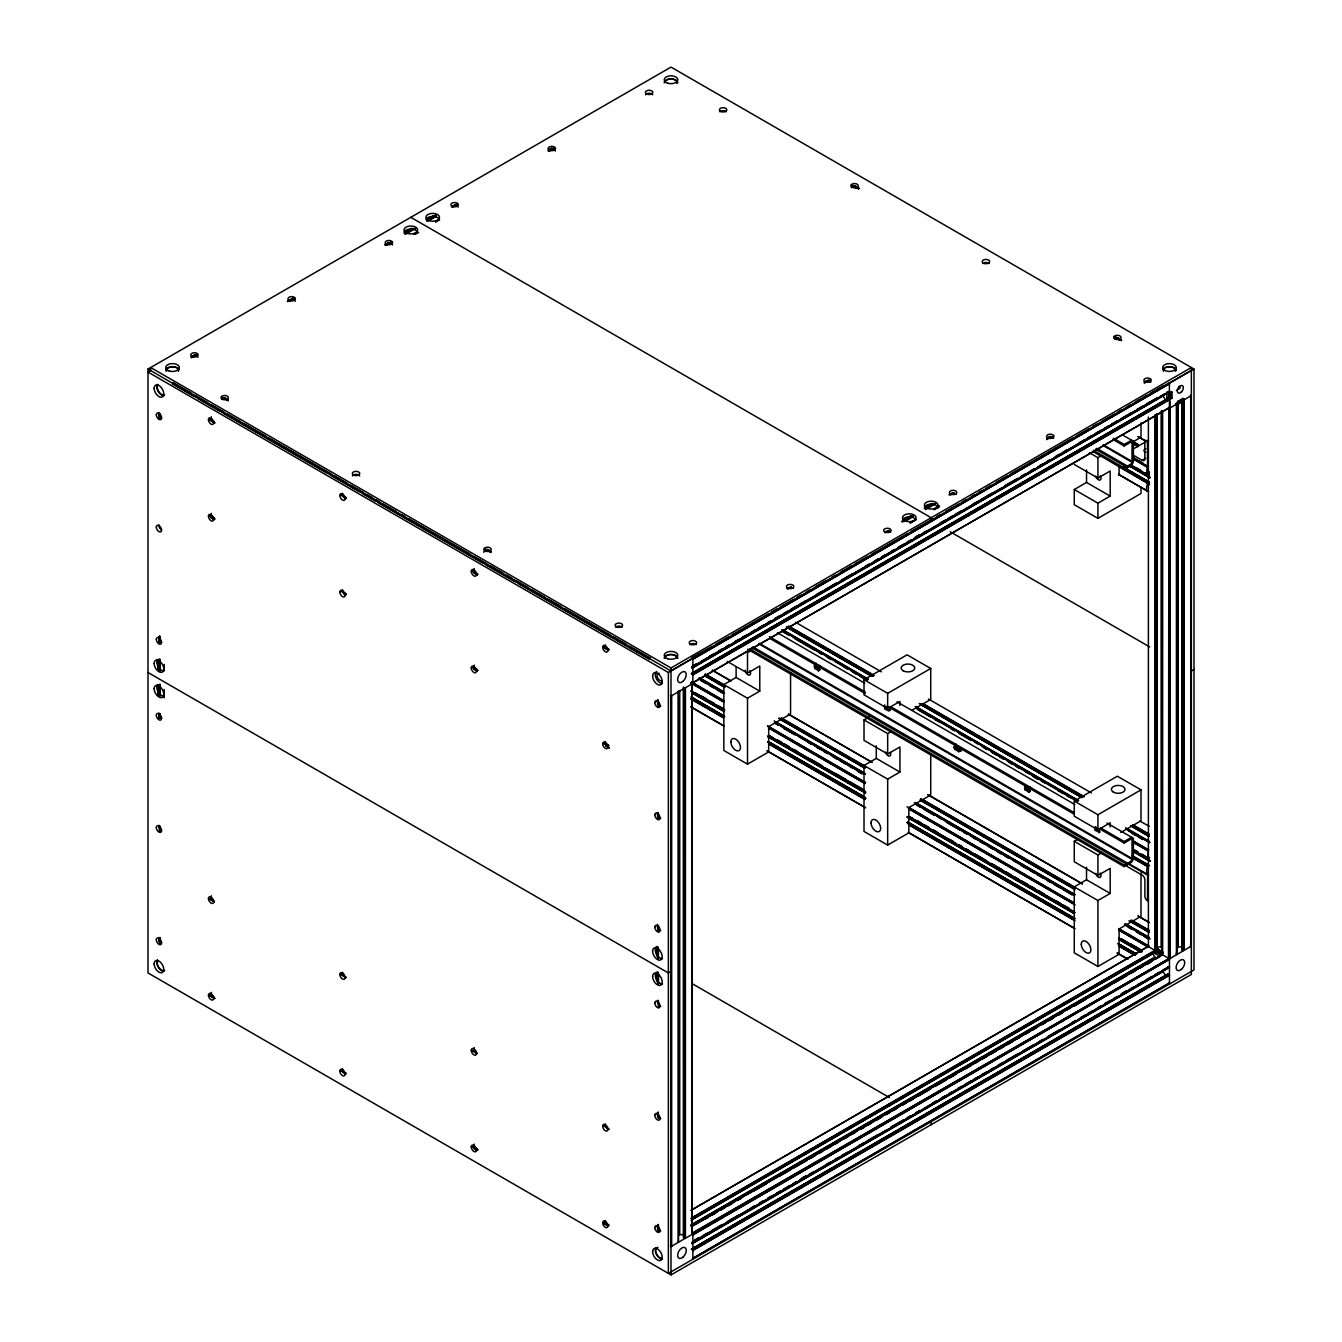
<?xml version="1.0" encoding="UTF-8"?>
<svg xmlns="http://www.w3.org/2000/svg" width="1342" height="1342" viewBox="0 0 1342 1342"><rect width="100%" height="100%" fill="white"/><g stroke="black" fill="none" stroke-linecap="round" stroke-linejoin="round"><path stroke-width="1.5" d="M1149.406 471.814C1148.987 480.755 1144.508 469.381 1148.45 466.043M1113.34 439.69L1124.193 445.963L1130.333 442.424A2.483 1.426 -60 0 1 1132.078 443.43L1131.977 462.185A2.483 1.426 -60 0 1 1130.333 464.466L1126.877 467.234L1095.441 449.084M1098.863 828.417L1124.193 843.044L1130.333 839.505A2.483 1.426 -60 0 1 1132.078 840.511L1131.977 859.283A2.483 1.426 -60 0 1 1130.333 861.564L1126.877 864.315L751.486 647.582M1148.517 849.385L1147.712 858.679L1149.423 857.421M1148.517 945.489L1147.578 947.15L1148.635 946.647M692.824 682.424L691.935 684.068M1169.452 982.847L692.422 1258.695L692.875 1257.991M1168.463 407.851C1170.878 407.817 1170.962 398.339 1167.641 398.557M172.514 384.215L173.487 382.571M649.075 659.358L650.048 657.714M1149.44 484.68C1149.238 476.024 1143.77 491.809 1148.467 491.306M1149.44 865.858C1146.638 863.46 1145.464 875.252 1148.534 874.649M692.841 666.555L691.902 667.091L1166.651 392.988M692.908 1242.122L691.717 1242.491M1168.228 391.78L1169.402 391.411M1154.741 952.35L1155.68 951.813L1154.741 950.186M1167.574 974.611L1168.513 974.057L1169.452 975.684M1167.859 966.827L1169.469 966.978M678.129 1242.306L678.331 1241.384M691.935 1234.372L691.935 1233.281M1176.699 954.581L1176.112 953.306M1161.4 954.85L1162.373 954.581L690.929 1226.471M816.188 663.284L814.678 664.424A6.559 3.791 60 0 0 814.678 668.098L818.553 670.832L819.861 670.077L814.913 667.142M818.553 670.832L818.754 670.446A6.559 3.791 60 0 0 818.754 666.789L814.862 664.055M956.343 744.206L954.833 745.347A6.559 3.791 60 0 0 954.833 749.021L958.725 751.755L960.235 750.614M958.725 751.755L958.926 751.369A6.559 3.791 60 0 0 958.926 747.712L955.034 744.978M1028.811 792.216L1028.995 791.83A6.559 3.791 60 0 0 1028.995 788.173L1024.919 785.808A6.559 3.791 60 0 0 1024.919 789.482L1028.811 792.216L1030.119 791.461L1025.12 788.492M1094.787 827.058A6.559 3.791 60 0 0 1095.005 829.943L1099.081 832.292A6.559 3.791 60 0 0 1099.081 828.635M678.129 692.019L678.331 691.096M1154.841 950.22L1157.056 949.868M1190.505 946.647L1190.471 945.54M1169.117 407.918L692.355 683.112M1176.699 404.294L1176.699 403.221L1176.917 954.43M1190.505 396.343L1190.471 395.253M683.816 1236.888L683.816 1237.961L685.695 1237.961M1148.601 945.54L1148.4 946.462L1148.4 417.094M1182.403 949.163L1182.403 950.237L1184.281 950.237M148.006 369.05L671 67.1L1193.994 369.05L1193.994 969.914L668.366 1273.39L668.366 672.51L148.006 372.086L150.639 370.56L150.639 367.523L671 667.964L1191.361 367.523L1191.361 974.477L671 1274.9L148.006 972.95L148.006 369.05L671 671M404.613 232.451L411.86 228.274M426.353 219.903L433.6 215.71M404.848 232.686L412.095 228.509M426.588 220.138L435.647 214.905M547.989 150.052L551.612 147.956M385.104 244.479L388.727 242.399M405.032 232.971L412.883 228.66M426.773 220.424L435.831 215.19M191.369 356.737L194.993 354.64M287.406 301.296L292.841 298.159M385.255 244.798L388.878 242.701M405.183 233.29L412.43 229.096M426.924 220.742L435.982 215.508M191.453 357.056L195.076 354.959M287.49 301.598L292.925 298.461M390.774 241.979L385.339 245.116A3.724 2.147 0 0 1 388.912 243.489A3.724 2.147 0 0 1 392.501 245.083M405.284 233.609L414.342 228.375M427.024 221.044L436.083 215.81M452.388 206.4L456.012 204.303M553.86 147.821L548.425 150.958A3.724 2.147 0 0 1 551.864 149.415A3.724 2.147 0 0 1 555.454 151.009M191.487 357.358L195.11 355.261M289.335 300.86L292.959 298.763M385.372 245.401L390.807 242.265M405.301 233.894L414.376 228.677M428.87 220.306L436.116 216.112M452.422 206.702L456.045 204.605M548.459 151.26L553.894 148.123M191.369 357.811L196.888 354.473M289.067 301.464L294.653 298.192M386.915 244.965L391.931 241.862M405.183 234.364L415.718 228.291M428.165 220.944L436.083 216.381M452.153 207.305L457.588 204.169M550.002 150.807L553.86 148.375M413.755 234.296L417.379 232.2M435.496 221.732L439.119 219.652M435.731 221.967L439.354 219.887M415.081 234.397L418.704 232.3M903.065 520.21L910.312 516.033M924.806 507.662L932.053 503.468M903.283 520.444L910.53 516.267M925.024 507.897L932.271 503.703M901.673 521.786L912.543 515.496M925.225 508.182L932.472 503.988M929.385 505.917L933.009 503.82M903.636 521.048L912.694 515.814M925.376 508.484L932.623 504.307M948.928 494.896L952.552 492.799M1046.777 438.398L1050.4 436.301M903.72 521.35L912.778 516.133M925.46 508.803L934.535 503.569M1046.877 438.717L1050.501 436.62M1144.726 382.218L1148.349 380.121M903.753 521.652L912.812 516.418M925.494 509.104L934.552 503.871M1046.911 439.002L1050.534 436.922M1144.76 382.52L1148.383 380.423M787.653 589.088L791.377 586.773M885.166 532.791L889.226 530.291M905.296 521.216L912.778 516.687M925.376 509.574L936.095 503.435M950.17 495.097L954.363 492.833M1046.626 439.622L1052.212 436.335M1144.625 382.99L1149.909 379.987M910.144 522.776L915.579 519.639M933.697 509.172L939.132 506.035M910.329 523.061L915.764 519.924M933.898 509.457L939.333 506.32M934.116 509.692L939.551 506.555M691.868 657.714L712.082 646.391M715.705 644.311L728.387 636.98M732.011 634.883L768.261 613.965M771.885 611.868L777.32 608.731M780.943 606.651L793.625 599.32M797.249 597.224L800.872 595.143M806.307 592.007L809.931 589.91M815.366 586.773L826.236 580.482M831.671 577.345L835.294 575.265M840.729 572.128L851.6 565.838M855.223 563.757L867.922 556.427M871.545 554.33L907.779 533.411M911.403 531.315L933.143 518.767M936.766 516.67L940.39 514.59M945.825 511.436L958.524 504.122M962.147 502.025L965.77 499.929M971.205 496.792L974.829 494.712M978.452 492.615L982.076 490.518M985.699 488.421L991.134 485.284M996.569 482.147L1007.439 475.873M1011.063 473.776L1072.677 438.213M1076.301 436.116L1088.983 428.803M1092.606 426.706L1098.041 423.569M1101.665 421.472L1114.346 414.158M1117.97 412.061L1121.593 409.964M1127.028 406.827L1130.652 404.73M1136.104 401.594L1146.974 395.32M1150.597 393.223L1163.279 385.909M670.983 670.799L1168.932 383.007L1169.402 384.215M1191.31 370.358L1169.402 383.007L1169.536 958.406L1170.509 958.171M668.366 672.51L1193.994 369.05M692.841 659.358L1169.285 383.594M692.808 659.056L1169.368 383.913M915.932 536.666L919.555 534.569M693.244 665.632L696.867 663.535M709.549 656.221L713.189 654.124M718.624 650.987L722.248 648.891M725.871 646.794L729.494 644.714M734.93 641.56L738.553 639.48M742.176 637.383L745.8 635.286M751.235 632.149L754.858 630.052M758.482 627.972L763.917 624.835M767.54 622.738L771.164 620.641M774.787 618.545L780.222 615.408M783.845 613.328L787.469 611.231M791.092 609.134L796.527 605.997M800.151 603.9L805.603 600.763M816.473 594.489L821.908 591.352M825.531 589.255L836.402 582.982M841.837 579.845L852.707 573.571M865.389 566.24L869.012 564.143M874.447 561.006L878.071 558.926M881.694 556.829L885.317 554.732M890.752 551.596L894.376 549.499M898.016 547.419L903.451 544.282M907.075 542.185L910.698 540.088M914.321 537.991L919.756 534.854M923.38 532.774L927.003 530.677M939.685 523.346L945.12 520.21M948.744 518.113L952.367 516.033M955.99 513.936L961.426 510.799M972.296 504.525L977.731 501.388M981.354 499.291L992.241 493.017M1004.923 485.687L1017.605 478.373M1021.228 476.276L1024.852 474.179M1030.287 471.042L1033.91 468.945M1039.345 465.808L1042.969 463.711M1046.592 461.631L1050.216 459.534M1055.651 456.397L1059.274 454.301M1062.898 452.204L1066.521 450.124M1079.203 442.793L1084.655 439.656M1088.278 437.559L1091.902 435.479M1095.525 433.382L1100.96 430.245M1104.583 428.148L1108.207 426.051M1111.83 423.971L1117.265 420.834M1120.889 418.738L1131.759 412.464M1137.194 409.327L1142.629 406.173M1146.253 404.093L1157.123 397.819M691.667 666.907L697.102 663.77M700.725 661.69L729.712 644.948M733.336 642.852L771.398 620.876M775.022 618.796L836.62 583.216M840.243 581.136L869.247 564.395M872.87 562.298L878.305 559.161M881.929 557.064L894.611 549.75M898.234 547.653L910.916 540.323M914.539 538.243L1001.518 488.018M1005.141 485.921L1017.823 478.608M1021.447 476.511L1034.128 469.197M1037.769 467.1L1050.451 459.769M1054.074 457.689L1157.358 398.054M1160.981 395.957L1164.604 393.86M692.153 667.192L1169.368 391.663M692.371 667.209L1169.285 391.881M692.053 667.897L1163.145 395.605M692.153 668.215L1163.178 395.907M1168.53 393.122L1172.036 392.116L1172.036 398.171L1170.291 399.195L1166.785 398.171L1166.785 392.116L1168.53 393.122L1168.53 399.195L1166.785 398.171M1167.657 391.596L1170.291 393.122L1172.036 392.116M691.231 673.567L1167.976 398.373M691.65 673.533L1168.211 398.389M1168.446 398.49L691.885 673.634L692.824 675.261M692.137 673.818L1168.697 398.675M692.355 674.053L1171.163 397.668L1172.036 398.171M692.556 674.338L1169.117 399.195M692.707 674.64L1169.268 399.497M692.791 674.959L1169.352 399.815M1177.303 947.066L1177.722 401.459L1182.99 398.423L1183.862 398.943L1183.678 950.438M1169.368 407.565L692.137 683.095L692.137 1234.204M1177.722 401.459L1183.862 398.943M670.983 696.079L692.875 683.43L692.875 658.15M1169.402 408.287L1191.31 395.655M751.017 650.652L747.511 652.665L747.511 673.114L759.773 666.035L759.773 691.13L747.511 698.209L705.422 674.103M1089.469 452.774L1097.924 457.656L1101.43 455.626M1113.34 438.18L1124.193 444.454L1130.333 440.897A4.328 2.499 -60 0 1 1131.86 440.495L1132.078 440.545A3.254 1.879 -60 0 1 1132.833 440.981L1132.984 441.149A4.328 2.499 -60 0 1 1133.403 442.675L1133.403 460.675A4.328 2.499 -60 0 1 1132.984 462.688L1132.833 463.024A3.254 1.879 -60 0 1 1132.078 464.332L1131.86 464.634A4.328 2.499 -60 0 1 1130.333 465.993L1124.193 469.532L1124.193 468.022L1126.223 466.848M759.773 691.13L736.121 677.475L723.858 684.554L723.858 750.497L747.511 764.168L768.681 751.939L768.681 726.643L790.572 713.994L790.572 672.711M1133.084 449.1L1148.601 440.142M1141.002 487.28L1141.002 493.47L1097.924 518.347L1074.271 504.693L1074.271 489.528L1086.534 482.449L1110.186 496.104L1110.186 471.025L1097.924 478.104L1074.271 464.449M1133.269 455.19L1142.193 460.34L1145.649 458.343M1074.271 489.528L1097.924 503.183L1110.186 496.104M818.553 666.169L819.861 665.414M814.862 668.702L815.986 667.343A6.559 3.791 60 0 1 815.986 663.669M899.928 705.607L899.928 701.43L887.666 708.509L864.013 694.854L864.013 679.689L907.091 654.829L930.744 668.484L930.744 699.434L912.208 710.136M864.013 679.689L887.666 693.344L930.744 668.484M781.53 718.037L887.666 779.132L899.928 772.053L899.928 746.957L887.666 754.036L864.013 740.381L864.013 719.933L869.281 716.896M884.747 704.885A6.559 3.791 60 0 0 884.747 708.559L890.149 710.153A6.559 3.791 60 0 0 890.367 707.519M864.013 719.933L887.666 733.588L891.172 731.575M899.928 772.053L876.276 758.398L864.013 765.477L864.013 831.436L887.666 845.091L908.836 832.862L908.836 807.565L930.744 794.934L930.744 755.697M955.034 749.624L956.141 748.266A6.559 3.791 60 0 1 956.141 744.592M671 971.423L668.366 972.95L148.006 672.51M1191.361 671L1193.994 669.49M1028.811 787.569L1030.119 786.798M1025.12 790.086L1026.227 788.727A6.559 3.791 60 0 1 1026.026 785.842M1110.186 826.991L1110.186 822.814L1097.924 829.893L1074.271 816.238L1074.271 801.073L1117.332 776.213L1141.002 789.868L1141.002 820.818L1120.771 832.493M1074.271 801.073L1097.924 814.728L1141.002 789.868M922.877 799.631L1097.924 900.516L1110.186 893.437L1110.186 868.341L1097.924 875.437L1074.271 861.765L1074.271 841.333L1077.777 839.304M1095.206 830.547L1096.515 829.792L1100.205 831.923L1098.88 832.677M1074.271 841.333L1097.924 854.988L1101.43 852.958M1100.675 827.947L1124.193 841.535L1130.333 837.978A4.328 2.499 -60 0 1 1131.86 837.576L1132.078 837.626A3.254 1.879 -60 0 1 1132.833 838.062L1132.984 838.23A4.328 2.499 -60 0 1 1133.403 839.757L1133.403 857.756A4.328 2.499 -60 0 1 1132.984 859.769L1132.833 860.105A3.254 1.879 -60 0 1 1132.078 861.413L1131.86 861.715A4.328 2.499 -60 0 1 1130.333 863.074L1124.193 866.613L747.662 649.226M1110.186 893.437L1086.534 879.782L1074.271 886.861L1074.271 952.82L1097.924 966.475L1119.094 954.246L1119.094 928.949L1141.002 916.318L1141.002 872.954M749.473 648.756L1124.193 865.104L1126.223 863.929M691.214 1210.149L1147.846 946.529M691.08 1210.299L1148.266 946.479M691.113 1218.184L1154.992 950.371M1157.643 948.928L1155.881 949.935L1161.149 952.971L1162.893 951.964L1157.643 948.928L1161.149 951.964M691.331 1218.419L1155.21 950.606M691.533 1218.704L1155.412 950.891M708.375 1209.108L711.998 1207.012M741.002 1190.287L746.437 1187.15M789.918 1162.038L793.541 1159.941M815.282 1147.393L818.905 1145.296M880.52 1109.733L885.955 1106.58M954.816 1066.84L958.44 1064.743M971.122 1057.412L974.745 1055.332M1003.732 1038.591L1007.372 1036.494M1061.723 1005.108L1067.158 1001.971M1110.656 976.859L1114.279 974.762M1136.02 962.214L1139.643 960.117M1155.009 951.461L1160.26 954.497L1160.26 956.511L1155.009 953.474L1155.009 951.461L1157.643 949.935M691.684 1219.022L1155.563 951.193M691.767 1219.324L1155.647 951.512M691.801 1219.626L1155.68 951.813M691.113 1220.281L1155.647 952.065M1155.009 953.474L1155.881 952.971L1155.781 414.795M690.945 1224.927L1154.825 957.114L1155.479 957.819M691.13 1225.212L1155.026 957.4M1160.26 954.497L1162.893 952.971M691.365 1225.447L1155.244 957.634M692.053 1226.068L1161.367 955.101M692.069 1226.37L717.45 1211.709M721.073 1209.628L733.755 1202.298M737.379 1200.201L742.814 1197.064M746.437 1194.984L856.968 1131.155M860.591 1129.075L882.348 1116.51M885.972 1114.43L898.654 1107.1M902.277 1105.003L931.264 1088.261M934.888 1086.181L956.628 1073.617M960.251 1071.537L1038.171 1026.546M1041.795 1024.449L1054.476 1017.135M1058.1 1015.038L1063.552 1011.902M1067.175 1009.805L1070.799 1007.708M1074.422 1005.628L1161.4 955.403M704.852 1219.358L708.475 1217.261M712.099 1215.164L715.722 1213.084M721.157 1209.947L724.781 1207.85M728.404 1205.753L732.044 1203.657M737.479 1200.52L741.103 1198.44M753.785 1191.109L766.467 1183.778M779.148 1176.464L790.019 1170.19M793.642 1168.094L806.324 1160.763M809.947 1158.683L815.382 1155.546M819.006 1153.449L822.629 1151.352M826.269 1149.255L831.705 1146.118M835.328 1144.038L838.951 1141.941M844.386 1138.804L848.01 1136.708M851.633 1134.611L855.257 1132.531M860.692 1129.377L864.315 1127.297M867.938 1125.2L871.562 1123.103M876.997 1119.966L880.62 1117.869M886.056 1114.732L889.679 1112.652M893.302 1110.555L896.926 1108.458M902.361 1105.322L905.984 1103.225M909.608 1101.145L913.231 1099.048M918.683 1095.911L929.553 1089.637M934.988 1086.5L945.858 1080.209M949.482 1078.129L954.917 1074.992M965.787 1068.702L971.222 1065.565M974.846 1063.485L978.469 1061.388M982.092 1059.291L987.527 1056.154M991.151 1054.057L996.586 1050.92M1000.209 1048.823L1003.833 1046.743M1007.473 1044.646L1012.908 1041.509M1016.531 1039.413L1020.155 1037.316M1025.59 1034.179L1029.213 1032.099M1032.837 1030.002L1036.46 1027.905M1041.895 1024.768L1045.519 1022.671M1049.142 1020.591L1052.765 1018.494M1058.201 1015.357L1061.824 1013.26M1074.506 1005.93L1085.376 999.656M1099.886 991.285L1110.757 985.011M1114.38 982.914L1127.062 975.6M1130.685 973.504L1136.12 970.367M1139.744 968.27L1143.367 966.19M1146.991 964.093L1152.426 960.956M1156.049 958.859L1159.673 956.762M1147.142 964.395L1150.765 962.315M691.902 1233.264L1169.536 958.406M692.204 1233.483L1168.999 958.574L1169.469 959.782M671 1246.584L1169.184 958.859M1118.658 929.452L1169.469 958.792L1191.361 946.144M692.908 1234.925L1169.335 959.161M692.875 1234.623L1169.436 959.48M694.921 1239.874L698.545 1237.777M801.828 1178.142L805.452 1176.045M1122.566 992.979L1126.19 990.882M695.122 1240.159L698.746 1238.062M702.369 1235.965L707.804 1232.828M711.428 1230.731L722.298 1224.458M727.733 1221.321L738.603 1215.047M751.285 1207.716L754.909 1205.636M760.36 1202.499L763.984 1200.402M767.607 1198.305L771.231 1196.208M776.666 1193.072L780.289 1190.991M783.913 1188.895L789.348 1185.758M792.971 1183.661L796.594 1181.564M800.218 1179.484L805.653 1176.33M809.276 1174.25L812.9 1172.153M825.582 1164.822L831.017 1161.686M834.64 1159.605L838.264 1157.509M841.887 1155.412L847.322 1152.275M858.209 1146.001L863.644 1142.864M867.268 1140.767L878.138 1134.493M890.82 1127.163L903.502 1119.849M907.125 1117.752L910.748 1115.655M916.183 1112.518L919.807 1110.421M932.489 1103.107L936.112 1101.01M941.547 1097.873L945.187 1095.777M948.811 1093.696L952.434 1091.6M957.869 1088.463L961.493 1086.366M965.116 1084.269L970.551 1081.132M974.175 1079.052L977.798 1076.955M981.421 1074.858L986.856 1071.721M990.48 1069.624L994.103 1067.527M997.727 1065.447L1003.162 1062.31M1006.785 1060.214L1017.655 1053.94M1023.09 1050.803L1033.961 1044.512M1039.413 1041.375L1043.036 1039.295M1048.471 1036.158L1059.341 1029.868M1072.023 1022.554L1075.647 1020.457M1081.082 1017.32L1084.705 1015.223M1088.328 1013.143L1091.952 1011.046M1097.387 1007.909L1101.01 1005.812M1104.634 1003.715L1110.069 1000.578M1113.692 998.482L1117.316 996.401M1120.939 994.305L1126.374 991.168M1130.014 989.071L1133.638 986.974M1137.261 984.894L1142.696 981.757M1146.32 979.66L1151.755 976.523M1155.378 974.426L1159.002 972.329M1162.625 970.249L1168.06 967.096M693.529 1241.434L722.533 1224.692M726.156 1222.612L755.143 1205.871M758.767 1203.774L764.202 1200.637M767.825 1198.54L780.507 1191.226M784.131 1189.129L796.812 1181.799M800.436 1179.719L887.414 1129.494M891.038 1127.414L903.736 1120.084M907.36 1117.987L910.983 1115.89M914.607 1113.81L920.042 1110.673M923.665 1108.576L936.347 1101.245M939.97 1099.165L1043.254 1039.53M1046.877 1037.433L1075.865 1020.692M1079.488 1018.612L1101.245 1006.047M1104.869 1003.95L1117.551 996.636M1121.174 994.539L1168.278 967.347M691.969 1242.658L1168.53 967.515M692.204 1242.759L1169.436 967.247M692.438 1242.793L1169.335 967.448M692.12 1243.48L1163.212 971.172M692.204 1243.782L1163.246 971.474M691.281 1249.134L1168.043 973.94M1168.261 973.957L691.7 1249.1L692.875 1250.828M691.952 1249.201L1168.513 974.057M692.187 1249.385L1168.748 974.242M692.422 1249.62L1168.983 974.477M692.606 1249.905L1169.167 974.762M692.757 1250.207L1169.318 975.08M692.858 1250.526L1169.419 975.382M692.858 1258.276L1169.419 983.149M1168.614 407.901L1170.509 407.884M670.295 695.743L671.923 695.592M670.295 1246.03L671.923 1245.896M1182.99 400.151L1184.281 399.95M684.101 1238.079L684.101 687.792L685.695 687.674M1162.96 953.306L1162.155 954.43L1162.155 410.417M678.716 1234.791L682.994 1234.556M1177.571 946.949L1183.225 946.831M1155.965 946.848L1161.87 947.083M855.34 185.901L858.964 187.997M855.19 186.202L858.813 188.299M1117.936 337.899L1121.56 339.996M853.294 185.481L858.729 188.618M1116.041 337.178L1121.476 340.314M853.26 185.783L858.695 188.92M1116.007 337.479L1121.442 340.616M851.918 185.397L857.001 188.333M1114.665 337.094L1119.748 340.029M853.529 186.387L857.152 188.484M1114.464 337.027L1119.899 340.163M1182.99 400.453L1183.862 400.956L1177.722 404.496L1175.978 403.489M1181.228 400.453L1182.99 401.459M1177.722 403.489L1178.611 403.992L1178.611 401.979M1138.335 436.653L1145.582 440.83M1137.915 436.62L1145.816 441.183M1121.811 434.54L1132.682 440.813M1133 441.535L1138.435 444.672M1132.782 441.786L1138.217 444.923M1138.016 445.208L1132.581 442.055L1141.002 437.24L1141.002 422.78M1132.43 442.374L1137.865 445.51M1134.158 443.732L1137.781 445.829M1134.124 444.034L1137.748 446.131M1132.43 443.447L1138.016 446.735M1133.722 457.84L1142.78 463.074M1133.487 458.092L1147.997 466.446M1133.302 458.377L1147.796 466.731M1133.151 458.679L1147.645 467.05M1133.051 458.998L1147.544 467.368M1103.124 444.722L1132.078 461.447M1103.007 445.477L1131.977 462.185M1136.238 467.653L1139.878 469.75M1145.313 472.887L1148.937 474.984M1130.585 464.751L1141.455 471.025M1145.078 473.122L1148.702 475.219M1130.333 464.936L1148.467 475.387M1129.444 464.651L1148.215 475.504M1129.528 464.852L1147.997 475.521M1130.149 465.825L1150.094 477.333M1130.065 466.144L1149.993 477.651M1129.914 466.446L1149.842 477.953M1096.749 448.329L1127.532 466.093M1123.539 467.184L1149.255 482.03M1123.321 467.201L1149.356 482.231M1093.428 450.241L1148.45 481.963M1124.646 468.543L1148.198 482.13M1118.976 465.64L1147.98 482.365M1118.792 465.926L1147.779 482.65M1118.641 466.228L1147.628 482.969M1093.428 451.768L1147.544 483.288M1118.54 474.296L1148.198 491.424M1118.641 474.514L1147.98 491.44M410.82 217.32L931.18 517.744L931.18 520.78M950.22 531.784L1149.658 646.928M795.487 622.235L881.325 671.788M928.429 698.997L1091.415 792.937M1139.777 821.019L1149.406 826.42M788.777 626.127L873.944 675.294M922.877 703.543L1084.135 796.645M1133.067 824.894L1149.373 834.305M788.559 626.362L873.709 675.529M922.642 703.778L1083.917 796.88M1132.833 825.129L1149.138 834.539M788.358 626.647L873.525 675.814M922.44 704.064L1081.904 796.125M1132.648 825.414L1148.953 834.825M788.207 626.949L873.374 676.116M922.306 704.365L1081.753 796.427M1132.497 825.733L1148.802 835.143M788.123 627.268L871.461 675.395M920.394 703.644L1081.669 796.745M1132.396 826.035L1148.702 835.462M788.09 627.57L871.444 675.697M920.36 703.929L1081.635 797.047M1132.363 826.337L1148.685 835.747M786.395 626.982L872.132 676.334M919.236 703.527L1081.753 797.517M1130.585 825.548L1149.373 836.402M786.546 627.133L871.713 676.301M920.629 704.55L1081.904 797.651M1130.836 825.9L1148.953 836.368M783.258 630.052L868.425 679.22M915.546 706.412L1078.616 800.57M1125.737 827.779L1149.289 841.367M783.04 630.287L868.207 679.455M915.311 706.664L1078.398 800.805M1127.314 829.054L1149.071 841.619M781.933 630.153L867.452 679.522M916.032 707.57L1077.643 800.872M1126.223 828.92L1149.977 842.591M781.715 630.186L867.569 679.991M915.798 707.586L1077.072 800.704M1126.005 828.953L1149.557 842.558M782.369 631.126L789.616 635.303M793.239 637.4L822.243 654.141M825.867 656.221L831.302 659.375M834.925 661.455L847.607 668.786M851.231 670.883L863.913 678.196M916.469 708.542L954.514 730.501M958.138 732.598L970.82 739.928M974.443 742.009L978.066 744.105M981.707 746.202L987.142 749.339M990.765 751.436L1003.447 758.75M1007.07 760.847L1075.932 800.604M1128.471 830.933L1142.965 839.304M782.285 631.445L789.532 635.622M794.967 638.758L814.896 650.266M818.519 652.363L822.143 654.46M827.578 657.597L831.201 659.677M843.883 667.008L847.507 669.104M852.958 672.241L856.582 674.321M860.205 676.418L863.829 678.515M918.18 709.901L930.862 717.215M934.485 719.312L939.92 722.449M950.807 728.723L954.43 730.82M959.866 733.957L970.736 740.23M983.418 747.561L987.041 749.658M992.476 752.795L996.099 754.892M999.723 756.972L1003.346 759.069M1008.781 762.206L1012.405 764.303M1016.028 766.399L1019.652 768.48M1025.087 771.616L1028.71 773.713M1032.35 775.81L1037.785 778.947M1041.409 781.044L1045.032 783.124M1057.714 790.455L1063.149 793.592M1066.773 795.689L1070.396 797.769M1132.011 833.348L1135.634 835.445M1139.257 837.525L1142.881 839.622M1034.011 777.169L1037.634 779.249M777.488 632.837L864.768 683.212M896.976 701.816L1074.757 804.445M1106.965 823.049L1132.682 837.894M1133.772 841.199L1148.266 849.57M1133.554 841.434L1148.047 849.805M1133.353 841.719L1147.846 850.09M1133.202 842.038L1147.712 850.392M1133.118 842.34L1147.611 850.711M769.385 636.678L865.338 692.069M890.669 706.697L1073.516 812.262M769.385 638.188L865.338 693.596M887.062 706.127L1073.516 813.772M1134.493 849.956L1138.117 852.053M1141.74 854.149L1145.363 856.23M954.883 746.622L958.507 748.719M1134.258 850.191L1137.882 852.287M1141.522 854.384L1148.769 858.561M814.862 666.353L819.643 669.104M954.397 746.907L960.973 750.715M1026.211 788.375L1029.834 790.472M1133.118 850.09L1148.517 858.746M814.443 666.32L819.878 669.457M953.977 746.873L961.073 750.916M1026.294 788.576L1030.069 790.807M1133.218 850.308L1148.047 858.863M954.447 747.695L960.033 751M1133.839 851.264L1150.144 860.692M954.347 748.014L957.97 750.111M1133.738 851.583L1150.044 860.994M954.196 748.333L957.819 750.413M1133.587 851.902L1149.909 861.312M884.948 709.163L888.84 710.908A6.559 3.791 60 0 0 888.84 707.251L888.639 706.647M1132.43 855.793L1149.306 865.389M1134.007 856.934L1148.5 865.305M1133.755 857.119L1148.266 865.489M1133.537 857.353L1148.031 865.724M1133.336 857.639L1147.846 866.009M1133.202 857.957L1147.695 866.311M1133.101 858.259L1147.595 866.63M759.169 643.221L1132.078 858.528M759.069 643.975L1131.977 859.283M1127.75 863.091L1148.266 874.766M752.812 646.827L1127.532 863.174M1127.062 863.292L1147.595 875.152L1147.494 900.784A3.707 2.13 60 0 1 1144.877 896.255L1144.877 879.748A3.707 2.13 60 0 0 1142.26 875.219L1127.968 866.966A3.707 2.13 60 0 1 1126.106 865.003M727.23 661.421L747.511 673.114M712.552 670.245L730.685 680.713M788.66 714.196L872.015 762.306M928.194 794.749L1082.206 883.673M1138.385 916.1L1149.255 922.373M712.132 670.212L730.92 681.065M788.24 714.145L871.83 762.256M927.775 794.716L1082.457 884.009M1137.966 916.066L1149.507 922.726M1131.256 919.941L1149.373 930.409M705.204 674.338L723.321 684.789M781.296 718.272L864.651 766.399M920.83 798.825L1074.858 887.75M1132.833 921.233L1149.138 930.643M705.003 674.623L723.12 685.074M780.507 718.423L865.674 767.59M920.629 799.111L1074.657 888.035M1132.648 921.518L1148.953 930.929M224.466 397.601L228.09 399.681M487.213 549.297L490.837 551.377M704.852 674.925L724.781 686.433M780.96 718.859L864.315 766.987M920.495 799.429L1074.506 888.354M1130.685 920.78L1148.802 931.231M224.382 397.903L228.006 400M487.129 549.599L490.753 551.696M704.768 675.244L724.697 686.752M779.048 718.138L864.214 767.305M920.394 799.731L1074.422 888.656M1130.585 921.098L1148.702 931.549M224.349 398.205L227.972 400.302M487.096 549.901L490.719 551.998M704.735 675.546L724.663 687.054M779.031 718.44L864.181 767.607M920.36 800.033L1074.388 888.958M1130.551 921.384L1148.685 931.851M222.571 397.417L228.241 400.906M485.318 549.113L490.987 552.602M704.768 675.798L724.781 687.523M779.048 718.691L864.885 768.245M920.394 800.302L1075.076 889.612M1128.874 920.813L1149.373 932.489M699.903 678.029L723.455 691.616M774.2 720.922L864.802 773.227M915.546 802.516L1074.992 894.577M1125.737 923.866L1149.289 937.471M699.685 678.264L723.237 691.868M775.793 722.197L864.583 773.462M915.311 802.751L1074.774 894.812M1127.314 925.158L1149.071 937.706M698.36 678.146L724.395 693.177M774.468 722.097L865.489 774.435M914.405 802.684L1074.019 894.879M1124.411 923.984L1150.211 939.031M699.048 678.8L724.428 693.445M775.156 722.734L863.946 773.998M916.502 804.344L1072.325 894.309M1126.693 925.695L1148.433 938.243M699.014 679.102L722.583 692.69M775.122 723.036L778.746 725.133M782.369 727.213L795.068 734.544M798.691 736.641L811.373 743.954M814.997 746.051L827.678 753.382M831.302 755.462L862.101 773.244M916.469 804.63L934.586 815.097M938.209 817.194L941.832 819.274M945.456 821.371L967.196 833.936M970.82 836.016L1008.882 857.991M1012.505 860.088L1072.308 894.611M1126.659 925.997L1132.094 929.134M1135.718 931.231L1148.4 938.544M700.742 680.461L706.177 683.598M709.801 685.695L713.424 687.775M717.047 689.872L722.482 693.009M775.039 723.355L778.662 725.435M784.097 728.589L794.967 734.862M807.649 742.176L811.273 744.273M816.708 747.41L820.331 749.507M823.954 751.604L827.578 753.684M833.013 756.821L836.636 758.918M840.26 761.015L845.695 764.152M849.335 766.248L852.958 768.329M856.582 770.425L862.017 773.562M916.368 804.948L919.991 807.045M923.615 809.142L934.485 815.416M947.184 822.73L959.866 830.061M963.489 832.157L967.112 834.238M972.547 837.374L976.171 839.471M979.794 841.568L983.418 843.665M988.853 846.802L992.476 848.882M997.911 852.036L1001.535 854.116M1005.158 856.213L1008.781 858.31M1021.463 865.624L1026.898 868.76M1030.522 870.857L1034.162 872.954M1037.785 875.051L1043.22 878.188M1046.844 880.268L1050.467 882.365M1054.091 884.462L1059.526 887.599M1063.149 889.696L1072.208 894.929M1128.387 927.356L1132.011 929.452M1137.446 932.589L1141.069 934.669M1144.692 936.766L1148.316 938.863M858.243 771.784L861.866 773.881M691.633 682.038L724.261 700.86M767.741 725.972L865.59 782.47M909.088 807.565L1073.986 902.78M1119.278 928.932L1148.266 945.674M173.202 382.772L191.336 393.223M194.959 395.32L207.641 402.65M211.264 404.73L223.946 412.061M227.57 414.158L240.252 421.472M243.875 423.569L265.615 436.116M269.239 438.213L330.853 473.776M334.477 475.873L347.159 483.204M350.782 485.284L363.464 492.615M367.087 494.712L372.539 497.848M376.163 499.929L379.786 502.025M383.409 504.122L396.091 511.436M401.526 514.59L405.15 516.67M408.773 518.767L470.388 554.33M474.011 556.427L486.693 563.757M490.316 565.838L502.998 573.168M506.622 575.265L512.057 578.402M515.68 580.482L528.362 587.813M531.986 589.91L544.667 597.224M548.291 599.32L560.99 606.651M564.613 608.731L609.905 634.883M613.529 636.98L626.211 644.311M629.834 646.391L649.78 657.899M172.984 383.007L649.545 658.15M691.415 682.273L724.026 701.094M767.523 726.207L865.372 782.705M907.041 806.76L1073.751 903.015M1119.06 929.167L1148.047 945.909M691.214 682.558L723.841 701.38M769.134 727.532L865.171 782.99M908.668 808.102L1073.566 903.3M172.632 383.594L649.209 658.737M691.08 682.86L723.69 701.698M768.983 727.85L865.02 783.292M908.517 808.404L1073.415 903.602M1118.708 929.754L1147.712 946.496M172.548 383.913L194.288 396.46M197.911 398.557L219.652 411.105M223.275 413.202L326.576 472.837M330.199 474.934L359.186 491.675M362.81 493.755L375.492 501.086M379.115 503.183L482.399 562.801M486.022 564.898L515.026 581.64M518.649 583.736L647.297 658.016M690.979 683.179L723.59 702.017M768.899 728.169L864.936 783.611M908.417 808.723L1075.127 904.961M1118.624 930.073L1147.611 946.815M701.413 696.028L706.848 699.165M710.472 701.262L714.095 703.342M717.718 705.439L723.153 708.576M777.521 739.962L781.145 742.059M784.768 744.156L788.391 746.236M793.827 749.373L797.45 751.47M810.132 758.8L821.019 765.074M835.512 773.445L846.383 779.719M850.006 781.816L862.688 789.13M917.056 820.516L920.679 822.612M924.303 824.709L927.926 826.789M933.361 829.926L936.984 832.023M949.666 839.354L953.29 841.434M958.725 844.588L962.348 846.668M965.972 848.765L969.595 850.862M975.03 853.998L985.9 860.272M991.335 863.409L1002.206 869.683M1005.846 871.78L1011.281 874.917M1014.904 877.014L1018.528 879.111M1022.151 881.191L1027.586 884.328M1031.21 886.425L1034.833 888.521M1038.456 890.618L1043.891 893.755M1056.573 901.069L1060.197 903.166M1063.82 905.263L1069.255 908.4M1130.87 943.963L1141.74 950.237M695.76 693.126L724.747 709.868M770.04 736.02L773.68 738.117M777.303 740.197L789.985 747.528M793.608 749.624L822.596 766.349M826.219 768.446L864.282 790.421M909.574 816.573L913.197 818.67M916.821 820.75L929.503 828.081M933.126 830.178L954.883 842.726M958.507 844.823L962.13 846.919M965.754 849L987.494 861.564M991.117 863.644L1069.037 908.635M1121.577 938.981L1141.522 950.488M695.508 693.294L724.512 710.035M769.805 736.188L864.03 790.589M909.339 816.741L1074.221 911.956M1121.342 939.148L1141.27 950.656M690.979 690.929L724.261 710.136M768.899 735.919L865.607 791.746M908.433 816.473L1075.127 912.711M1118.624 937.823L1142.176 951.428M691.08 691.13L724.043 710.17M769 736.121L865.372 791.763M908.517 816.674L1073.751 912.074M1118.708 938.024L1142.277 951.629M691.7 692.103L724.311 710.941M767.809 736.037L865.657 792.535M907.326 816.59L1074.036 912.845M1119.345 938.997L1141.086 951.562M691.6 692.422L724.227 711.243M767.708 736.355L865.556 792.854M907.242 816.909L1073.952 913.164M1119.245 939.316L1140.985 951.864M691.466 692.724L724.076 711.562M767.557 736.674L865.405 793.156M907.091 817.228L1073.801 913.466M1119.094 939.618L1140.834 952.183M210.375 419.358L213.999 421.438M346.27 497.815L340.834 494.678L346.085 497.748M473.122 571.038L476.745 573.135M605.393 647.414L609.016 649.511M692.539 697.706L723.338 715.487M768.63 741.64L864.667 797.098M908.165 822.21L1074.875 918.448M1118.356 943.56L1136.473 954.011M209.956 419.308L214.15 421.589M472.703 571.004L476.98 573.487M603.732 646.508L608.832 649.444M690.962 697.001L724.73 716.494M768.211 741.606L864.818 797.232M907.746 822.16L1075.11 918.8M1117.936 943.527L1136.288 953.961M341.992 495.785L345.615 497.882M472.451 571.105L477.886 574.242M604.739 647.481L608.362 649.578M691.868 697.773L724.479 716.611M767.976 741.707L865.825 798.205M907.494 822.26L1074.204 918.515M1117.701 943.627L1135.818 954.078M209.469 419.593L214.905 422.73M472.216 571.289L477.651 574.426M604.487 647.649L608.111 649.746M691.633 697.957L724.244 716.779M767.725 741.891L865.59 798.389M907.259 822.445L1073.969 918.7M1119.262 944.852L1135.567 954.263M209.235 419.828L214.67 422.965M473.793 572.564L477.417 574.661M604.269 647.901L607.892 649.981M691.398 698.192L724.026 717.014M767.507 742.126L865.355 798.624M907.041 822.68L1073.734 918.934M1119.043 945.087L1135.349 954.497M473.609 572.849L477.232 574.946M691.214 698.477L723.824 717.299M769.117 743.451L865.154 798.909M908.651 824.022L1073.55 919.22M1118.842 945.372L1135.147 954.783M691.063 698.779L723.673 717.618M768.983 743.77L865.02 799.211M908.5 824.323L1073.399 919.522M1118.691 945.674L1135.013 955.101M690.962 699.098L723.573 717.936M768.882 744.089L864.919 799.53M908.4 824.642L1075.11 920.88M1118.607 945.993L1134.913 955.403M690.962 706.848L724.244 726.072M767.07 750.799L865.59 807.666M908.4 832.392L1075.11 928.647M1117.45 953.088L1127.666 958.976M691.063 707.066L724.026 726.089M767.171 751L865.355 807.699M908.5 832.61L1073.734 928.01M1117.03 953.055L1127.901 959.329M210.174 515.395L213.999 517.542M340.65 590.715L346.421 594.053M472.921 667.091L476.745 669.239M605.208 743.451L608.832 745.548M209.704 515.513L213.579 517.509M341.086 591.117L345.85 593.869M472.451 667.209L477.886 670.346M604.739 743.585L608.597 745.565M209.469 515.697L214.905 518.834M472.216 667.393L477.651 670.53M604.487 743.753L608.111 745.85M209.235 515.932L214.67 519.069M473.793 668.668L477.417 670.765M604.269 743.988L607.892 746.085M210.862 517.257L214.485 519.354M473.609 668.953L477.232 671.05M210.711 517.576L214.334 519.656A3.724 2.147 60 0 1 211.617 516.871A3.724 2.147 60 0 1 211.432 513.399M605.728 745.632L609.352 747.729M605.645 745.951L609.268 748.048M691.851 983.468L889.478 1097.571M209.973 898.788L214.267 901.254M340.667 974.091L346.303 977.278M472.72 1050.484L476.997 1052.95M603.749 1125.972L609.184 1129.108M209.738 898.888L213.361 900.985M342.009 975.265L345.632 977.345M472.468 1050.585L476.108 1052.682M209.486 899.056L213.11 901.153M472.233 1050.752L475.856 1052.849M210.208 994.858L214.015 997.005M340.667 1070.178L346.303 1073.382M472.938 1146.554L476.913 1148.853M603.749 1222.076L609.033 1225.078M209.973 994.875L213.596 996.972M341.103 1070.597L345.884 1073.348M472.72 1146.571L476.997 1149.054M603.85 1222.277L608.614 1225.045M209.738 994.992L213.361 997.072M342.009 1071.352L345.632 1073.449M472.468 1146.689L477.92 1149.826M604.756 1223.048L608.379 1225.145M209.486 995.16L214.921 998.297M472.233 1146.856L477.668 1149.993M604.504 1223.233L608.127 1225.313M209.268 995.395L214.703 998.549M473.827 1148.148L477.45 1150.228M604.286 1223.468L607.909 1225.565M473.625 1148.433L477.249 1150.513M604.085 1223.753L607.708 1225.85M1168.496 958.138L1168.882 408.018M1152.325 952.803L1154.825 957.114M1165.913 400.839L1163.279 396.209M1165.963 976.406L1163.329 971.793M1100.289 475.806L1100.641 476.527A3.724 2.147 60 0 1 1099.954 480.067A3.724 2.147 60 0 1 1096.498 477.802L1096.078 476.947A3.724 2.147 60 0 1 1095.81 476.058M1100.222 872.988L1100.641 873.86A3.724 2.147 60 0 1 1099.954 877.4A3.724 2.147 60 0 1 1096.498 875.135L1096.078 874.263A3.724 2.147 60 0 1 1095.81 873.39M749.809 670.681L750.212 671.554A3.724 2.147 60 0 1 749.541 675.093A3.724 2.147 60 0 1 746.085 672.828L745.666 671.956M1096.515 829.792L1096.313 829.188A6.559 3.791 60 0 1 1096.028 827.192M886.274 708.408L886.072 707.804A6.559 3.791 60 0 1 885.854 706.781M1190.723 395.42L1190.723 946.479M1183.996 400.067L1183.996 950.354M1183.342 400.168L1183.342 950.471M1182.99 398.423L1182.99 950.438M1182.671 400.067L1182.671 950.354M1182.403 399.95L1182.403 950.237M1182.05 399.597L1182.185 950.086M1178.242 402.835L1178.242 946.848M1177.89 402.852L1177.89 946.865M1177.051 403.556L1177.051 954.246M1176.431 403.086L1176.431 953.39M1171.163 391.596L1171.163 397.668M1170.291 393.122L1170.291 399.195M1170.207 408.018L1170.207 958.305M1169.889 408.085L1169.889 958.389M1169.469 958.792L1169.469 984.072M1169.201 408.085L1169.201 958.389M1162.642 411.457L1162.642 953.39M1162.038 411.927L1162.038 954.246M1161.602 411.306L1161.602 946.949M1161.283 411.239L1161.283 946.882M1161.149 952.971L1161.149 953.977M1157.106 414.041L1157.106 949.683M1156.921 413.655L1156.921 950.052M1156.72 414.577L1156.72 950.22M1156.435 414.695L1156.435 950.337M1156.116 414.779L1156.116 950.421M1155.428 414.779L1155.428 950.421M1155.11 414.695L1155.11 950.337M1147.527 466.563L1147.427 440.813A3.707 2.13 60 0 0 1144.81 442.323L1144.81 458.83A3.707 2.13 60 0 1 1142.193 460.34M1124.193 444.454L1124.193 445.963M1124.193 841.535L1124.193 843.044M1124.193 865.104L1124.193 866.613M1119.094 465.439L1119.094 475.169M1097.924 457.656L1097.924 478.104M1097.924 503.183L1097.924 518.347M1097.924 814.728L1097.924 829.893M1097.924 854.988L1097.924 875.437M1097.924 900.516L1097.924 966.475M1086.534 469.901L1086.534 482.449M1086.534 867.234L1086.534 879.782M931.18 1121.644L931.18 1124.68M887.666 693.344L887.666 708.509M887.666 733.588L887.666 754.036M887.666 779.132L887.666 845.091M876.276 745.85L876.276 758.398M747.511 698.209L747.511 764.168M736.121 667.024L736.121 677.475M692.908 1233.935L692.908 1259.215M692.271 683.33L692.271 1234.019M685.427 687.792L685.427 1238.079M685.108 687.876L685.108 1238.163M684.755 687.892L684.755 1238.18M684.42 687.876L684.42 1238.163M683.816 687.674L683.816 1237.961M683.615 687.507L683.615 1237.81M683.43 687.138L683.481 1237.626M679.656 690.543L679.656 1234.556M679.32 690.576L679.32 1234.59M679.002 690.66L679.002 1234.674M678.465 691.281L678.465 1241.971M678.331 691.868L678.331 1242.155M671.621 695.743L671.621 1246.03M671.302 695.81L671.302 1246.114M671 667.964L671 1274.9M658.486 701.564L658.352 706.328M658.352 813.034L658.519 818.922M658.519 925.644L658.486 931.717M658.486 948.458L658.352 959.496M658.519 973.755L658.486 984.022M658.519 1000.964L658.352 1006.852M658.352 1112.233L658.352 1118.523M658.486 1225.045L658.352 1231.503M658.134 700.205L658.134 704.382M658.134 813.185L658.134 817.379M658.134 926.181L658.134 930.358M658.134 947.1L658.134 957.567M658.134 972.212L658.134 982.679M658.134 1112.401L658.134 1116.578M658.134 1225.38L658.134 1229.574M657.865 700.323L657.865 704.516M657.865 813.319L657.865 817.496M657.865 947.217L657.865 957.685M657.865 972.329L657.865 982.797M657.865 1112.518L657.865 1116.712M657.865 1225.514L657.865 1229.691M657.546 700.407L657.546 704.584M657.546 813.386L657.546 817.58M657.546 924.286L657.546 928.463M657.546 947.301L657.546 957.769M657.546 972.413L657.546 982.864M657.546 1112.602L657.546 1116.779M657.546 1225.582L657.546 1229.775M657.194 947.335L657.194 955.689M657.194 972.43L657.194 980.801M656.859 947.301L656.859 955.672M656.859 972.413L656.859 980.784M656.54 947.217L656.54 955.588M656.54 972.329L656.54 980.7M164.244 664.374L164.244 670.648M164.244 689.486L164.244 697.857M159.899 413.621L159.899 418.57M159.899 636.175L159.899 642.449M159.899 659.19L160.084 671.352M159.899 684.303L159.899 696.85M159.899 713.592L159.899 717.769M159.899 825.816L159.899 830.765M159.899 937.471L159.899 943.745M159.698 414.544L159.698 418.721M159.698 636.326L159.698 642.6M159.698 659.341L159.698 669.809M159.698 684.454L159.698 694.921M159.698 713.743L159.698 717.936M159.698 826.739L159.698 830.916M159.698 937.639L159.698 941.816M159.413 414.661L159.413 418.838M159.413 636.46L159.413 642.734M159.413 659.476L159.413 669.926M159.413 684.571L159.413 695.039M159.413 713.877L159.413 718.054M159.413 826.857L159.413 831.034M159.413 937.756L159.413 941.933M159.094 414.745L159.094 418.922M159.094 636.527L159.094 642.801M159.094 659.543L159.094 670.01M159.094 684.655L159.094 695.122M159.094 713.944L159.094 718.138M159.094 937.823L159.094 942.017M158.759 659.576L158.759 670.027M158.759 684.672L158.759 695.139M158.406 659.543L158.406 670.01M158.406 684.655L158.406 695.122M158.088 659.476L158.088 669.926M158.088 684.571L158.088 695.039M1098.36 831.57A3.724 2.147 60 0 1 1096.498 829.608L1096.078 828.735A3.724 2.147 60 0 1 1095.726 827.008M745.397 671.067A3.724 2.147 60 0 1 745.313 670.228M890.383 709.968A3.724 2.147 60 0 1 886.257 708.224L885.837 707.351A3.724 2.147 60 0 1 885.569 706.462M890.383 752.476A3.724 2.147 60 0 1 889.712 756.016A3.724 2.147 60 0 1 886.257 753.751L885.837 752.879A3.724 2.147 60 0 1 885.569 751.99M161.577 830.581A3.724 2.147 60 0 1 159.044 825.296M163.992 971.323A6.811 3.942 60 0 1 158.171 967.079A6.811 3.942 60 0 1 157.417 959.916M161.577 718.289A3.724 2.147 60 0 1 159.044 713.005M163.992 696.179A6.811 3.942 60 0 1 158.171 691.935A6.811 3.942 60 0 1 157.417 684.772M161.577 942.856A3.724 2.147 60 0 1 159.044 937.572M214.385 998.532A3.724 2.147 60 0 1 211.617 995.848A3.724 2.147 60 0 1 211.432 992.375M345.8 1074.388A3.724 2.147 60 0 1 342.579 1068.819M477.198 1150.262A3.724 2.147 60 0 1 474.431 1147.578A3.724 2.147 60 0 1 474.246 1144.105M662.462 1259.115A6.811 3.942 60 0 1 656.641 1254.871A6.811 3.942 60 0 1 655.869 1247.708M608.614 1226.135A3.724 2.147 60 0 1 605.393 1220.549M660.734 1230.933A3.724 2.147 60 0 1 657.781 1227.813A3.724 2.147 60 0 1 658.184 1224.39M660.734 1118.658A3.724 2.147 60 0 1 657.513 1113.072M660.734 1006.366A3.724 2.147 60 0 1 657.966 1003.682A3.724 2.147 60 0 1 657.781 1000.209M662.462 983.954A6.811 3.942 60 0 1 656.641 979.727A6.811 3.942 60 0 1 655.869 972.564M214.385 901.925A3.724 2.147 60 0 1 211.617 899.241A3.724 2.147 60 0 1 211.432 895.768M345.8 977.798A3.724 2.147 60 0 1 342.579 972.212M608.614 1129.528A3.724 2.147 60 0 1 605.393 1123.942M477.198 1053.655A3.724 2.147 60 0 1 474.431 1050.971A3.724 2.147 60 0 1 474.246 1047.498M345.8 498.821A3.724 2.147 60 0 1 342.579 493.235M608.614 650.551A3.724 2.147 60 0 1 605.393 644.965M662.462 683.531A6.811 3.942 60 0 1 656.221 678.498A6.811 3.942 60 0 1 656.641 671.419M161.577 417.848A3.724 2.147 60 0 1 159.044 412.564M163.992 395.739A6.811 3.942 60 0 1 158.171 391.495A6.811 3.942 60 0 1 157.417 384.349M660.734 818.217A3.724 2.147 60 0 1 657.513 812.648M161.577 642.415A3.724 2.147 60 0 1 159.312 636.561M161.577 530.14A3.724 2.147 60 0 1 159.044 524.856M662.462 958.674A6.811 3.942 60 0 1 656.221 953.642A6.811 3.942 60 0 1 656.641 946.563M163.992 670.883A6.811 3.942 60 0 1 158.171 666.638A6.811 3.942 60 0 1 157.417 659.492M660.734 930.492A3.724 2.147 60 0 1 657.429 925.661M214.385 422.948A3.724 2.147 60 0 1 211.617 420.264A3.724 2.147 60 0 1 211.432 416.792M608.614 747.159A3.724 2.147 60 0 1 605.393 741.572M477.198 671.285A3.724 2.147 60 0 1 474.431 668.601A3.724 2.147 60 0 1 474.246 665.129M345.8 595.429A3.724 2.147 60 0 1 342.579 589.843M477.198 574.678A3.724 2.147 60 0 1 474.431 571.994A3.724 2.147 60 0 1 474.246 568.522M660.734 705.926A3.724 2.147 60 0 1 657.966 703.258A3.724 2.147 60 0 1 657.781 699.769M1145.766 452.388A3.724 2.147 0 0 1 1145.766 448.664M982.713 263.535A3.724 2.147 0 0 1 989.155 263.535M1162.877 369.553A6.811 3.942 0 0 1 1170.358 366.668A6.811 3.942 0 0 1 1176.28 370.56M1114.716 338.956A3.724 2.147 0 0 1 1118.758 338.486A3.724 2.147 0 0 1 1121.056 340.465M1143.971 382.655A3.724 2.147 0 0 1 1147.074 381.078A3.724 2.147 0 0 1 1150.782 382.135M1047.112 438.28A3.724 2.147 0 0 1 1053.537 438.28M949.868 494.426A3.724 2.147 0 0 1 956.309 494.426M924.37 508.132A6.811 3.942 0 0 1 931.18 504.206A6.811 3.942 0 0 1 937.991 508.132M851.314 187.662A3.724 2.147 0 0 1 855.491 186.672A3.724 2.147 0 0 1 858.243 188.736M645.502 94.863A3.724 2.147 0 0 1 649.092 93.286A3.724 2.147 0 0 1 652.682 94.863M664.189 82.785A6.811 3.942 0 0 1 671 78.843A6.811 3.942 0 0 1 677.811 82.785M451.398 206.634A3.724 2.147 0 0 1 455.106 205.578A3.724 2.147 0 0 1 458.209 207.154M426.135 219.333A6.811 3.942 0 0 1 433.6 216.448A6.811 3.942 0 0 1 439.539 220.356M719.899 111.805A3.724 2.147 0 0 1 726.341 111.805M352.476 475.974A3.724 2.147 0 0 1 356.066 474.38A3.724 2.147 0 0 1 359.656 475.974M483.757 552.384A3.724 2.147 0 0 1 486.509 550.321A3.724 2.147 0 0 1 490.686 551.31M664.189 658.352A6.811 3.942 0 0 1 671 654.41A6.811 3.942 0 0 1 677.811 658.352M615.659 627.184A3.724 2.147 0 0 1 622.101 627.184M689.687 644.63A3.724 2.147 0 0 1 696.112 644.63M786.915 588.501A3.724 2.147 0 0 1 793.357 588.501M884.747 531.902A3.724 2.147 0 0 1 890.602 532.355M902.696 521.803A6.811 3.942 0 0 1 907.511 516.989A6.811 3.942 0 0 1 915.865 519.757M165.72 370.56A6.811 3.942 0 0 1 171.642 366.668A6.811 3.942 0 0 1 179.123 369.553M191.218 356.855A3.724 2.147 0 0 1 194.925 355.798A3.724 2.147 0 0 1 198.029 357.358M404.009 232.988A6.811 3.942 0 0 1 410.82 229.063A6.811 3.942 0 0 1 417.63 232.988M288.094 301.229A3.724 2.147 0 0 1 291.684 299.635A3.724 2.147 0 0 1 295.274 301.229M222.034 399.144A3.724 2.147 0 0 1 227.284 399.144M662.21 1258.477A6.123 3.54 60 0 1 656.305 1253.227A6.123 3.54 60 0 1 657.882 1247.322M164.647 970.417A6.123 3.54 60 0 1 158.943 967.548A6.123 3.54 60 0 1 157.836 960.453M164.63 394.649A6.123 3.54 60 0 1 158.926 391.797A6.123 3.54 60 0 1 157.819 384.684M166.609 371.298A6.123 3.54 0 0 1 172.514 366.852A6.123 3.54 0 0 1 178.419 371.298M664.86 658.15A6.123 3.54 0 0 1 670.983 654.611A6.123 3.54 0 0 1 677.089 658.15M662.143 680.78A4.244 2.449 60 0 1 657.429 677.341A4.244 2.449 60 0 1 659.258 673.315M1163.497 371.281A6.123 3.54 0 0 1 1169.402 366.836A6.123 3.54 0 0 1 1175.324 371.281M1180.155 387.385A6.123 3.54 -60 0 1 1179.467 388.811M1179.316 386.278A4.244 2.449 -60 0 1 1176.414 390.522M664.827 82.6A6.123 3.54 0 0 1 671.738 79.094A6.123 3.54 0 0 1 676.854 83.506M1113.39 792.149A6.811 3.942 0 0 0 1124.797 790.371A6.811 3.942 0 0 0 1116.46 785.556A6.811 3.942 0 0 0 1113.39 792.149M1081.266 944.214A6.811 3.942 60 0 0 1088.496 953.206A6.811 3.942 60 0 0 1088.496 943.577A6.811 3.942 60 0 0 1081.266 944.214M730.853 741.908A6.811 3.942 60 0 0 738.083 750.899A6.811 3.942 60 0 0 738.083 741.254A6.811 3.942 60 0 0 730.853 741.908M903.149 670.748A6.811 3.942 0 0 0 914.556 668.987A6.811 3.942 0 0 0 906.202 664.173A6.811 3.942 0 0 0 903.149 670.748M871.025 822.831A6.811 3.942 60 0 0 878.255 831.822A6.811 3.942 60 0 0 878.255 822.176A6.811 3.942 60 0 0 871.025 822.831M156.326 939.819A3.724 2.147 60 0 0 160.268 944.734A3.724 2.147 60 0 0 160.268 939.467A3.724 2.147 60 0 0 156.326 939.819M654.795 1003.044A3.724 2.147 60 0 0 658.737 1007.943A3.724 2.147 60 0 0 658.737 1002.692A3.724 2.147 60 0 0 654.795 1003.044M339.861 1071.067A3.724 2.147 60 0 0 343.804 1075.982A3.724 2.147 60 0 0 343.804 1070.715A3.724 2.147 60 0 0 339.861 1071.067M602.675 1222.797A3.724 2.147 60 0 0 606.618 1227.712A3.724 2.147 60 0 0 606.618 1222.445A3.724 2.147 60 0 0 602.675 1222.797M654.795 1227.611A3.724 2.147 60 0 0 658.737 1232.51A3.724 2.147 60 0 0 658.737 1227.259A3.724 2.147 60 0 0 654.795 1227.611M652.598 1251.633A6.811 3.942 60 0 0 659.828 1260.624A6.811 3.942 60 0 0 659.828 1250.996A6.811 3.942 60 0 0 652.598 1251.633M154.145 963.841A6.811 3.942 60 0 0 161.359 972.833A6.811 3.942 60 0 0 161.359 963.204A6.811 3.942 60 0 0 154.145 963.841M654.795 1115.319A3.724 2.147 60 0 0 658.737 1120.235A3.724 2.147 60 0 0 658.737 1114.967A3.724 2.147 60 0 0 654.795 1115.319M156.326 715.252A3.724 2.147 60 0 0 160.268 720.168A3.724 2.147 60 0 0 160.268 714.9A3.724 2.147 60 0 0 156.326 715.252M156.326 827.544A3.724 2.147 60 0 0 160.268 832.443A3.724 2.147 60 0 0 160.268 827.192A3.724 2.147 60 0 0 156.326 827.544M652.598 976.49A6.811 3.942 60 0 0 659.828 985.481A6.811 3.942 60 0 0 659.828 975.835A6.811 3.942 60 0 0 652.598 976.49M154.145 688.698A6.811 3.942 60 0 0 161.359 697.689A6.811 3.942 60 0 0 161.359 688.06A6.811 3.942 60 0 0 154.145 688.698M208.446 995.21A3.724 2.147 60 0 0 212.388 1000.109A3.724 2.147 60 0 0 212.388 994.858A3.724 2.147 60 0 0 208.446 995.21M602.675 1126.206A3.724 2.147 60 0 0 606.618 1131.105A3.724 2.147 60 0 0 606.618 1125.854A3.724 2.147 60 0 0 602.675 1126.206M471.26 1050.333A3.724 2.147 60 0 0 475.202 1055.231A3.724 2.147 60 0 0 475.202 1049.981A3.724 2.147 60 0 0 471.26 1050.333M339.861 974.46A3.724 2.147 60 0 0 343.804 979.375A3.724 2.147 60 0 0 343.804 974.107A3.724 2.147 60 0 0 339.861 974.46M208.446 898.603A3.724 2.147 60 0 0 212.388 903.502A3.724 2.147 60 0 0 212.388 898.251A3.724 2.147 60 0 0 208.446 898.603M471.26 1146.94A3.724 2.147 60 0 0 475.202 1151.839A3.724 2.147 60 0 0 475.202 1146.588A3.724 2.147 60 0 0 471.26 1146.94M154.145 388.274A6.811 3.942 60 0 0 161.359 397.266A6.811 3.942 60 0 0 161.359 387.62A6.811 3.942 60 0 0 154.145 388.274M156.326 527.104A3.724 2.147 60 0 0 160.268 532.002A3.724 2.147 60 0 0 160.268 526.752A3.724 2.147 60 0 0 156.326 527.104M156.326 639.396A3.724 2.147 60 0 0 160.268 644.294A3.724 2.147 60 0 0 160.268 639.044A3.724 2.147 60 0 0 156.326 639.396M154.145 663.418A6.811 3.942 60 0 0 161.359 672.409A6.811 3.942 60 0 0 161.359 662.763A6.811 3.942 60 0 0 154.145 663.418M156.326 414.829A3.724 2.147 60 0 0 160.268 419.727A3.724 2.147 60 0 0 160.268 414.477A3.724 2.147 60 0 0 156.326 414.829M208.446 419.627A3.724 2.147 60 0 0 212.388 424.525A3.724 2.147 60 0 0 212.388 419.274A3.724 2.147 60 0 0 208.446 419.627M339.861 495.5A3.724 2.147 60 0 0 343.804 500.398A3.724 2.147 60 0 0 343.804 495.148A3.724 2.147 60 0 0 339.861 495.5M471.26 571.356A3.724 2.147 60 0 0 475.202 576.255A3.724 2.147 60 0 0 475.202 571.004A3.724 2.147 60 0 0 471.26 571.356M652.598 676.049A6.811 3.942 60 0 0 659.828 685.041A6.811 3.942 60 0 0 659.828 675.412A6.811 3.942 60 0 0 652.598 676.049M602.675 647.23A3.724 2.147 60 0 0 606.618 652.128A3.724 2.147 60 0 0 606.618 646.878A3.724 2.147 60 0 0 602.675 647.23M654.795 702.604A3.724 2.147 60 0 0 658.737 707.519A3.724 2.147 60 0 0 658.737 702.252A3.724 2.147 60 0 0 654.795 702.604M654.795 814.896A3.724 2.147 60 0 0 658.737 819.794A3.724 2.147 60 0 0 658.737 814.544A3.724 2.147 60 0 0 654.795 814.896M654.795 927.171A3.724 2.147 60 0 0 658.737 932.086A3.724 2.147 60 0 0 658.737 926.819A3.724 2.147 60 0 0 654.795 927.171M652.598 951.193A6.811 3.942 60 0 0 659.828 960.184A6.811 3.942 60 0 0 659.828 950.555A6.811 3.942 60 0 0 652.598 951.193M208.446 516.234A3.724 2.147 60 0 0 212.388 521.132A3.724 2.147 60 0 0 212.388 515.882A3.724 2.147 60 0 0 208.446 516.234M339.861 592.09A3.724 2.147 60 0 0 343.804 597.005A3.724 2.147 60 0 0 343.804 591.738A3.724 2.147 60 0 0 339.861 592.09M602.675 743.837A3.724 2.147 60 0 0 606.618 748.735A3.724 2.147 60 0 0 606.618 743.485A3.724 2.147 60 0 0 602.675 743.837M471.26 667.964A3.724 2.147 60 0 0 475.202 672.862A3.724 2.147 60 0 0 475.202 667.611A3.724 2.147 60 0 0 471.26 667.964M851.902 187.226A3.724 2.147 0 0 0 858.125 186.253A3.724 2.147 0 0 0 853.562 183.636A3.724 2.147 0 0 0 851.902 187.226M984.072 263.435A3.724 2.147 0 0 0 989.658 261.573A3.724 2.147 0 0 0 984.072 259.711A3.724 2.147 0 0 0 984.072 263.435M1164.655 370.308A6.811 3.942 0 0 0 1176.045 368.547A6.811 3.942 0 0 0 1167.708 363.732A6.811 3.942 0 0 0 1164.655 370.308M1115.487 339.291A3.724 2.147 0 0 0 1121.056 337.429A3.724 2.147 0 0 0 1115.487 335.584A3.724 2.147 0 0 0 1115.487 339.291M1144.944 381.698A3.724 2.147 0 0 0 1151.151 380.725A3.724 2.147 0 0 0 1146.605 378.108A3.724 2.147 0 0 0 1144.944 381.698M1047.699 437.827A3.724 2.147 0 0 0 1053.906 436.871A3.724 2.147 0 0 0 1049.36 434.238A3.724 2.147 0 0 0 1047.699 437.827M950.455 493.973A3.724 2.147 0 0 0 956.678 493.017A3.724 2.147 0 0 0 952.115 490.384A3.724 2.147 0 0 0 950.455 493.973M926.366 507.88A6.811 3.942 0 0 0 937.773 506.119A6.811 3.942 0 0 0 929.419 501.304A6.811 3.942 0 0 0 926.366 507.88M667.595 83.154A6.811 3.942 0 0 0 677.811 79.748A6.811 3.942 0 0 0 667.595 76.343A6.811 3.942 0 0 0 667.595 83.154M647.247 94.242A3.724 2.147 0 0 0 652.816 92.397A3.724 2.147 0 0 0 647.247 90.535A3.724 2.147 0 0 0 647.247 94.242M427.897 220.105A6.811 3.942 0 0 0 439.304 218.327A6.811 3.942 0 0 0 430.95 213.512A6.811 3.942 0 0 0 427.897 220.105M451.986 206.182A3.724 2.147 0 0 0 458.209 205.225A3.724 2.147 0 0 0 453.663 202.592A3.724 2.147 0 0 0 451.986 206.182M550.002 150.388A3.724 2.147 0 0 0 555.571 148.526A3.724 2.147 0 0 0 550.002 146.664A3.724 2.147 0 0 0 550.002 150.388M720.503 111.352A3.724 2.147 0 0 0 726.71 110.396A3.724 2.147 0 0 0 722.164 107.763A3.724 2.147 0 0 0 720.503 111.352M354.204 475.353A3.724 2.147 0 0 0 359.773 473.491A3.724 2.147 0 0 0 354.204 471.629A3.724 2.147 0 0 0 354.204 475.353M485.619 551.21A3.724 2.147 0 0 0 491.189 549.364A3.724 2.147 0 0 0 485.619 547.502A3.724 2.147 0 0 0 485.619 551.21M667.595 658.721A6.811 3.942 0 0 0 677.811 655.315A6.811 3.942 0 0 0 667.595 651.91A6.811 3.942 0 0 0 667.595 658.721M617.018 627.083A3.724 2.147 0 0 0 622.587 625.221A3.724 2.147 0 0 0 617.018 623.359A3.724 2.147 0 0 0 617.018 627.083M691.046 644.529A3.724 2.147 0 0 0 696.615 642.667A3.724 2.147 0 0 0 691.046 640.822A3.724 2.147 0 0 0 691.046 644.529M788.291 588.383A3.724 2.147 0 0 0 793.86 586.538A3.724 2.147 0 0 0 788.291 584.676A3.724 2.147 0 0 0 788.291 588.383M885.519 532.254A3.724 2.147 0 0 0 891.105 530.392A3.724 2.147 0 0 0 885.519 528.53A3.724 2.147 0 0 0 885.519 532.254M905.867 521.149A6.811 3.942 0 0 0 916.1 517.744A6.811 3.942 0 0 0 905.867 514.338A6.811 3.942 0 0 0 905.867 521.149M192.577 356.737A3.724 2.147 0 0 0 198.146 354.892A3.724 2.147 0 0 0 192.577 353.03A3.724 2.147 0 0 0 192.577 356.737M169.126 370.946A6.811 3.942 0 0 0 179.342 367.523A6.811 3.942 0 0 0 169.126 364.118A6.811 3.942 0 0 0 169.126 370.946M289.822 300.608A3.724 2.147 0 0 0 295.391 298.746A3.724 2.147 0 0 0 289.822 296.884A3.724 2.147 0 0 0 289.822 300.608M387.05 244.462A3.724 2.147 0 0 0 392.636 242.6A3.724 2.147 0 0 0 387.05 240.738A3.724 2.147 0 0 0 387.05 244.462M407.414 233.374A6.811 3.942 0 0 0 417.63 229.952A6.811 3.942 0 0 0 407.414 226.546A6.811 3.942 0 0 0 407.414 233.374M222.806 399.48A3.724 2.147 0 0 0 228.375 397.618A3.724 2.147 0 0 0 222.806 395.773A3.724 2.147 0 0 0 222.806 399.48M683.078 1257.085A6.123 3.54 -60 0 0 685.007 1247.607A6.123 3.54 -60 0 0 677.777 1254.015A6.123 3.54 -60 0 0 683.078 1257.085M683.044 681.3A6.123 3.54 -60 0 0 684.99 671.822A6.123 3.54 -60 0 0 677.744 678.23A6.123 3.54 -60 0 0 683.044 681.3M1181.128 392.233A4.244 2.449 -60 0 0 1182.487 385.657A4.244 2.449 -60 0 0 1177.454 390.103A4.244 2.449 -60 0 0 1181.128 392.233M1181.53 969.293A6.123 3.54 -60 0 0 1183.476 959.815A6.123 3.54 -60 0 0 1176.229 966.24A6.123 3.54 -60 0 0 1181.53 969.293"/></g></svg>
